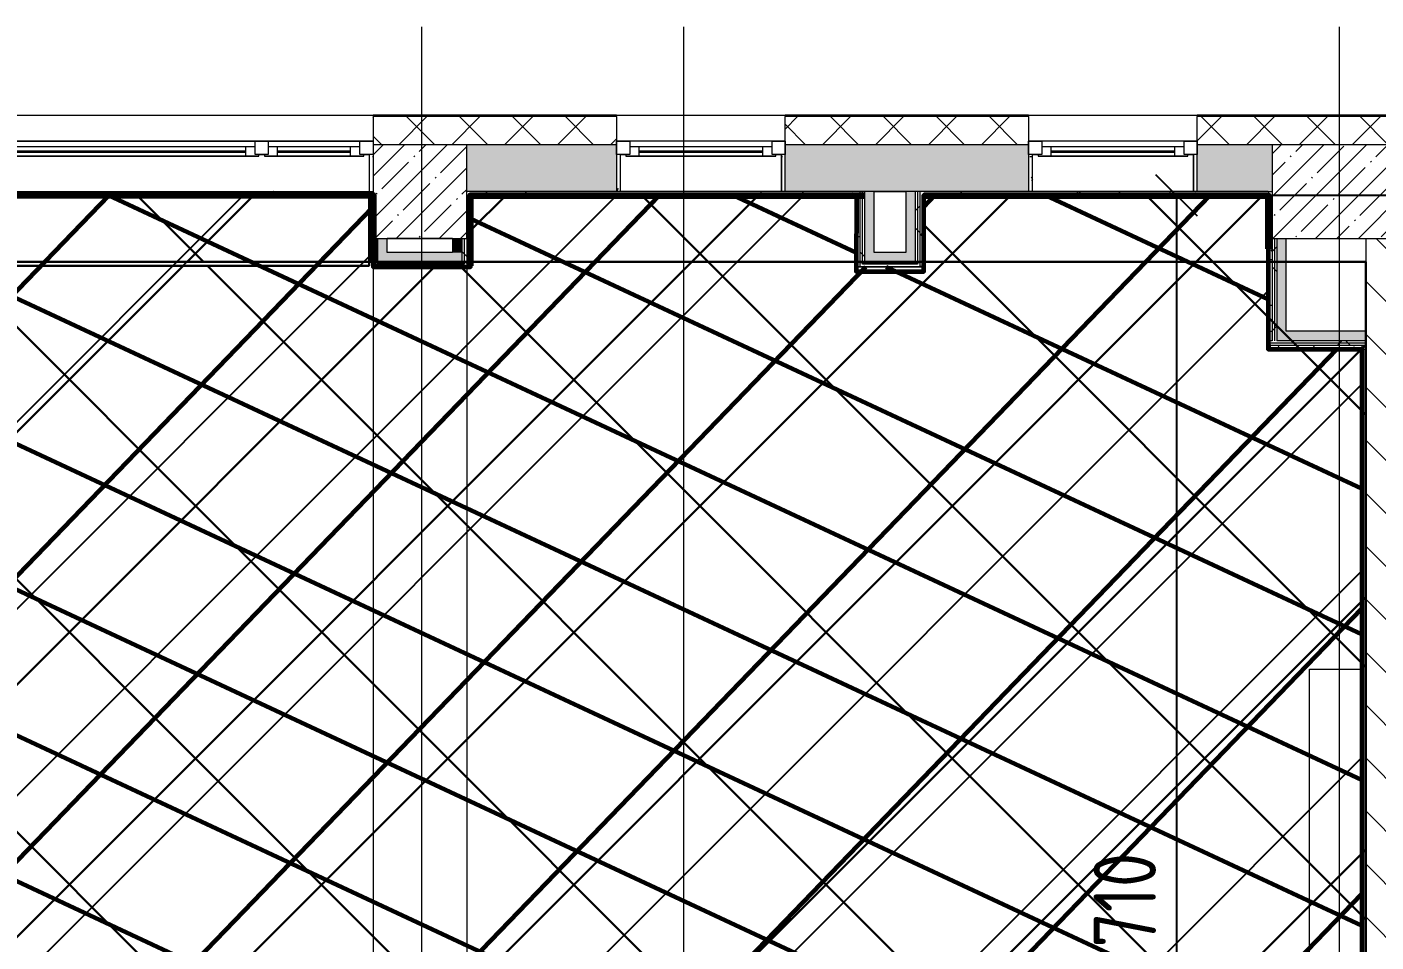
# Model space of a CAD drawing. Header units: millimetres. Extents: x -164500 to 426394, y -51911 to 102118.
# Drawn here: x 252475 to 259677, y 17143 to 22027 of the extents above; entities that cross this region are included whole.
import ezdxf

# ---------------------------------------------------------------- set-up
doc = ezdxf.new("R2010")
doc.units = ezdxf.units.MM
for name, color, linetype, lineweight in [('0) шлифовка', 5, 'Continuous', 60), ('1.4) Плинтус ПЛ-4', 6, 'Continuous', 60), ('5.2) Л-1 Линолеум', 100, 'Continuous', 30), ('5.3) Линолем обрезка', 100, 'Continuous', 30), ('7.7) Плинтус', 222, 'Continuous', 90), ('8.1) Нал пол Окт', 5, 'Continuous', 60), ('A-FLOR', 7, 'Continuous', 9), ('A-GLAZ', 7, 'Continuous', 9), ('A-GLAZ-1', 7, 'Continuous', 5), ('A-WALL', 7, 'Continuous', 5), ('I-WALL', 7, 'Continuous', 5), ('S-COLS', 7, 'Continuous', 9), ('S-COLS-1', 7, 'Continuous', 5), ('Оси', 7, 'Continuous', 9)]:
    doc.layers.add(name, color=color, linetype=linetype, lineweight=lineweight)
doc.layers.add('2) защита вин плитк', color=6, linetype='Continuous')
doc.layers.add('3.2.3) Нал-ой пол 5 вып', color=5, linetype='Continuous')
doc.layers.add('A-AREA-PATT-2', color=7, linetype='Continuous', lineweight=5, true_color=0xcde0ef, transparency=1)
doc.layers.add('A-WALL-1', color=9, linetype='Continuous', lineweight=5, true_color=0x808080)
doc.layers.add('A-WALL-FNSH-1', color=9, linetype='Continuous', lineweight=5, true_color=0x808080)
doc.styles.get("Standard").update_dxf_attribs({"font": 'ГОСТ тип А.ttf'})
doc.dimstyles.new('А3', dxfattribs={"dimtxt": 333, "dimasz": 222, "dimexe": 222, "dimexo": 111, "dimgap": 111, "dimtad": 1, "dimtoh": 1, "dimdec": 0, "dimrnd": 0.0015, "dimzin": 0, "dimdsep": 46, "dimtxsty": 'Standard', "dimblk": 'OBLIQUE', "dimcen": 0, "dimclrd": 7, "dimclre": 7, "dimclrt": 7, "dimadec": 0, "dimazin": 0, "dimtfac": 1, "dimtdec": 0, "dimtofl": 0, "dimtmove": 0, "dimatfit": 3, "dimfxl": 1, "dimtolj": 1, "dimtzin": 0, "dimarcsym": 0})
pattern_1 = [(0, (148772.123, -0.94), (243.84, 60.96), [20.117, -162.763, 20.117, -162.763, -975.36]), (0, (148772.123, -0.94), (243.84, 60.96), [-365.76, 20.117, -345.643, 20.117, -162.763, -426.72]), (0, (148772.123, -0.94), (243.84, 60.96), [-914.4, 20.117, -101.803, 20.117, -284.683]), (120, (148863.563, 29.54), (-174.71291, 180.691634), [20.117, -162.763, 20.117, -162.763, -975.36]), (120, (148863.563, 29.54), (-174.71291, 180.691634), [-365.76, 20.117, -345.643, 20.117, -162.763, -426.72]), (120, (148863.563, 29.54), (-174.71291, 180.691634), [-914.4, 20.117, -101.803, 20.117, -284.683]), (240, (148894.043, 151.46), (-69.12709, -241.651634), [20.117, -162.763, 20.117, -162.763, -975.36]), (240, (148894.043, 151.46), (-69.12709, -241.651634), [-365.76, 20.117, -345.643, 20.117, -162.763, -426.72]), (240, (148894.043, 151.46), (-69.12709, -241.651634), [-914.4, 20.117, -101.803, 20.117, -284.683])]
pattern_2 = [(45, (148772.12, -0.94), (-212.132, 212.132), []), (135, (148772.12, -0.94), (-212.132, -212.132), [])]
pattern_3 = [(45, (205553.1, 26879), (-1347.04, 1347.04), [])]

# ---------------------------------------------------------------- blocks, each defined once
blk = doc.blocks.new('120_Окно_СКБ_2Ст_Фрамуга сверху - 120_Окно_СКБ_2Ст_2300х2500_h_ ДОО-23103760-Объем проектирования 2 этажа')
at = {"layer": 'A-GLAZ'}
for p, q in [((-1150, -127), (-1150, -57)), ((-1150, -57), (-1080, -57)), ((-1080, -57), (-1080, -127)), ((520, -127), (520, -57)), ((520, -57), (590, -57)), ((590, -57), (590, -127)), ((1080, -127), (1080, -57)), ((1080, -57), (1150, -57)), ((1150, -57), (1150, -127)), ((-1080, -127), (-1150, -127)), ((-1080, -127), (-1100, -127)), ((-1100, -127), (-1100, -137)), ((-1100, -137), (540, -137)), ((540, -137), (-1100, -137)), ((520, -87), (-1080, -87)), ((-1080, -87), (-1080, -127)), ((-1030, -137), (-1030, -87)), ((470, -137), (470, -87)), ((520, -127), (520, -87)), ((590, -127), (520, -127)), ((540, -127), (520, -127)), ((540, -137), (540, -127)), ((590, -127), (570, -127)), ((570, -127), (570, -137)), ((570, -137), (1100, -137)), ((1100, -137), (570, -137)), ((1080, -87), (590, -87)), ((590, -87), (590, -127)), ((640, -137), (640, -87)), ((1030, -137), (1030, -87)), ((1080, -127), (1080, -87)), ((1150, -127), (1080, -127)), ((1100, -127), (1080, -127)), ((1100, -137), (1100, -127))]:
    blk.add_line(p, q, dxfattribs=at)
at = {"layer": 'A-GLAZ-1'}
for p, q in [((1150, -57), (-1150, -57)), ((-1080, -57), (1080, -57)), ((-1130, -127), (-1100, -127)), ((-1030, -107), (470, -107)), ((470, -117), (-1030, -117)), ((540, -127), (570, -127)), ((540, -127), (570, -127)), ((640, -107), (1030, -107)), ((1030, -117), (640, -117)), ((1100, -127), (1130, -127))]:
    blk.add_line(p, q, dxfattribs=at)
blk = doc.blocks.new('120_Окно_СКБ_1Ст - 120_Окно_СКБ_1Ст 900х2500_h_ с форточкой-V355-Объем проектирования 2 этажа')
at = {"layer": 'A-GLAZ'}
for p, q in [((-450, -127), (-450, -57)), ((-450, -57), (-380, -57)), ((-380, -57), (-380, -127)), ((380, -127), (380, -57)), ((380, -57), (450, -57)), ((450, -57), (450, -127)), ((-380, -127), (-450, -127)), ((-380, -127), (-400, -127)), ((-400, -127), (-400, -137)), ((-400, -137), (400, -137)), ((400, -137), (-400, -137)), ((380, -87), (-380, -87)), ((-380, -87), (-380, -127)), ((-330, -137), (-330, -87)), ((330, -137), (330, -87)), ((380, -127), (380, -87)), ((450, -127), (380, -127)), ((400, -127), (380, -127)), ((400, -137), (400, -127))]:
    blk.add_line(p, q, dxfattribs=at)
at = {"layer": 'A-GLAZ-1'}
for p, q in [((450, -57), (-450, -57)), ((-430, -127), (-400, -127)), ((-330, -107), (330, -107)), ((330, -117), (-330, -117)), ((400, -127), (430, -127))]:
    blk.add_line(p, q, dxfattribs=at)
blk = doc.blocks.new('BSC_Колонна _Прямоугольная - 500х500-23282986-Объем проектирования 2 этажа')
at = {"layer": 'S-COLS-1'}
h = blk.add_hatch(dxfattribs=at)
h.set_pattern_fill('FP_150', color=256, style=0, pattern_type=2)
h.set_pattern_definition([(45, (-105800, -21150), (-114.04925, 114.04925), []), (45, (-105685.95, -21150), (-114.04925, 114.04925), [201.613, -40.323, 6.706, -33.617])])
h.paths.add_polyline_path([(250, -250), (250, 250), (-250, 250), (-250, -250), (-168.7, -250)])
for p, q in [((250, 250), (-250, 250)), ((-250, 250), (-250, -250)), ((250, -250), (250, 250)), ((-250, -250), (250, -250))]:
    blk.add_line(p, q, dxfattribs=at)
blk = doc.blocks.new('BSC_Колонна _Прямоугольная - 700х500-V423-Объем проектирования 2 этажа')
at = {"layer": 'S-COLS-1'}
h = blk.add_hatch(dxfattribs=at)
h.set_pattern_fill('FP_172', color=256, style=0, pattern_type=2)
h.set_pattern_definition([(45, (-110700, -21150), (-114.04925, 114.04925), []), (45, (-110585.95, -21150), (-114.04925, 114.04925), [201.613, -40.323, 6.706, -33.617])])
h.paths.add_polyline_path([(-297, -250), (350, -250), (350, 250), (-350, 250), (-350, -250)])
for p, q in [((350, 250), (-350, 250)), ((-350, 250), (-350, -250)), ((350, -250), (350, 250)), ((-350, -250), (350, -250))]:
    blk.add_line(p, q, dxfattribs=at)
blk = doc.blocks.new('_Oblique')
at = {"color": 0, "linetype": 'ByBlock', "lineweight": -2}
blk.add_line((-0.5, -0.5), (0.5, 0.5), dxfattribs=at)
blk = doc.blocks.new('*D1714')
at = {"layer": '5.3) Линолем обрезка', "color": 7, "lineweight": -2, "transparency": 16777216}
for p, q in [((269844.1, 21128.1), (258391.2, 21128.1)), ((258613.2, 13418.1), (258613.2, 21128.1)), ((269844.1, 13418.1), (258391.2, 13418.1))]:
    blk.add_line(p, q, dxfattribs=at)
at = {"layer": 'Defpoints', "color": 0, "transparency": 16777216}
for p in [(258613.2, 21128.1), (269955.1, 21128.1), (269955.1, 13418.1)]:
    blk.add_point(p, dxfattribs=at)
at = {"layer": '5.3) Линолем обрезка', "color": 7, "lineweight": -2, "transparency": 16777216, "xscale": 222, "yscale": 222, "zscale": 222}
for p, rotation in [((258613.2, 21128.1), 90), ((258613.2, 13418.1), 270)]:
    blk.add_blockref('_Oblique', p, dxfattribs=dict(at, rotation=rotation))
at = {"layer": '5.3) Линолем обрезка', "color": 7, "transparency": 16777216, "insert": (258335.7, 17273.1), "char_height": 333, "attachment_point": 5, "rotation": 90}
blk.add_mtext('\\A1;7710', dxfattribs=at)

msp = doc.modelspace()

# ---------------------------------------------------------------- hatches: boundary and pattern name
at = {"layer": '0) шлифовка', "true_color": 0x2776bb}
h = msp.add_hatch(dxfattribs=at)
h.set_pattern_fill('ANSI31', color=152, scale=222, angle=110)
h.set_pattern_definition([(155, (205553.1, 26879), (-297.8825, -638.811), [])])
h.paths.add_polyline_path([(254321.123, 21129), (249943.123, 21129), (249943.123, 20754), (249593.123, 20754), (249593.123, 15205), (249593.123, 13921), (249893.123, 13921), (249893.123, 13557), (254301.123, 13557), (254301.123, 14011), (258323.123, 14011), (258323.123, 13631), (258611.123, 13631), (258611.123, 14011), (259601.123, 14011), (259601.123, 20309), (259101.123, 20309), (259101.123, 21129), (258722.572, 21129), (257263.123, 21129), (257263.123, 20748), (256901.123, 20748), (256901.123, 21129), (256522.572, 21129), (254843.123, 21129), (254843.123, 20748), (254321.123, 20748)])
at = {"layer": '2) защита вин плитк'}
h = msp.add_hatch(dxfattribs=at)
h.set_pattern_fill('ANSI31', color=256, scale=600)
h.set_pattern_definition(pattern_3)
h.paths.add_polyline_path([(254321.123, 21129), (249943.123, 21129), (249943.123, 20754), (249593.123, 20754), (249593.123, 15205), (249593.123, 13921), (249893.123, 13921), (249893.123, 13557), (254301.123, 13557), (254301.123, 14011), (258323.123, 14011), (258323.123, 13631), (258611.123, 13631), (258611.123, 14011), (259601.123, 14011), (259601.123, 20309), (259101.123, 20309), (259101.123, 21129), (258722.572, 21129), (257263.123, 21129), (257263.123, 20748), (256901.123, 20748), (256901.123, 21129), (256522.572, 21129), (254843.123, 21129), (254843.123, 20748), (254321.123, 20748)])
h = msp.add_hatch(dxfattribs=at)
h.set_pattern_fill('ANSI31', color=256, scale=600)
h.set_pattern_definition(pattern_3)
h.paths.add_polyline_path([(254321.123, 21129), (249943.123, 21129), (249943.123, 20754), (249593.123, 20754), (249593.123, 15205), (249593.123, 13921), (249893.123, 13921), (249893.123, 13557), (254301.123, 13557), (254301.123, 14011), (258323.123, 14011), (258323.123, 13631), (258611.123, 13631), (258611.123, 14011), (259601.123, 14011), (259601.123, 20309), (259101.123, 20309), (259101.123, 21129), (258722.572, 21129), (257263.123, 21129), (257263.123, 20748), (256901.123, 20748), (256901.123, 21129), (256522.572, 21129), (254843.123, 21129), (254843.123, 20748), (254321.123, 20748)])
at = {"layer": '3.2.3) Нал-ой пол 5 вып'}
h = msp.add_hatch(dxfattribs=at)
h.set_pattern_fill('ANSI34', color=256, scale=222)
h.set_pattern_definition([(45, (205553, 26879), (-2990.43, 2990.43), []), (45, (206550, 26879), (-2990.43, 2990.43), []), (45, (207546.7, 26879), (-2990.43, 2990.43), []), (45, (208543.6, 26879), (-2990.43, 2990.43), [])])
h.paths.add_polyline_path([(254321.123, 21129), (249943.123, 21129), (249943.123, 20754), (249593.123, 20754), (249593.123, 15205), (249593.123, 13921), (249893.123, 13921), (249893.123, 13557), (254301.123, 13557), (254301.123, 14011), (258323.123, 14011), (258323.123, 13631), (258611.123, 13631), (258611.123, 14011), (259601.123, 14011), (259601.123, 20309), (259101.123, 20309), (259101.123, 21129), (258722.572, 21129), (257263.123, 21129), (257263.123, 20748), (256901.123, 20748), (256901.123, 21129), (256522.572, 21129), (254843.123, 21129), (254843.123, 20748), (254321.123, 20748)])
at = {"layer": '5.2) Л-1 Линолеум'}
h = msp.add_hatch(dxfattribs=at)
h.set_pattern_fill('ANSI37', color=256, scale=300)
h.set_pattern_definition([(45, (205553.1, 26879), (-673.52, 673.52), []), (135, (205553.1, 26879), (-673.52, -673.52), [])])
h.paths.add_polyline_path([(249592.123, 20774.059), (259622.123, 20774.059), (259622.123, 13979.059), (249592.123, 13979.059)])
h.paths.add_polyline_path([(254843.123, 20774.059), (256902.623, 20774.059), (256902.623, 21128.059), (254843.123, 21128.059)])
h.paths.add_polyline_path([(257262.123, 20774.059), (259101.123, 20774.059), (259101.123, 21128.059), (257262.123, 21128.059)])
h.paths.add_polyline_path([(249943.123, 20753.059), (254301.34, 20753.059), (254301.34, 21139.059), (249943.123, 21139.059)])
h.paths.add_polyline_path([(254301.123, 13979.059), (249922.123, 13979.059), (249922.123, 13539.059), (254301.123, 13539.059)])
at = {"layer": '8.1) Нал пол Окт', "transparency": 33554687}
h = msp.add_hatch(dxfattribs=at)
h.set_pattern_fill('ANSI31', color=256, scale=333, angle=1)
h.set_pattern_definition([(46, (205553.1, 26879), (-760.54, 734.445), [])])
h.paths.add_polyline_path([(254321.123, 21129), (249943.123, 21129), (249943.123, 20754), (249593.123, 20754), (249593.123, 15205), (249593.123, 13921), (249893.123, 13921), (249893.123, 13557), (254301.123, 13557), (254301.123, 14011), (258323.123, 14011), (258323.123, 13631), (258611.123, 13631), (258611.123, 14011), (259601.123, 14011), (259601.123, 20309), (259101.123, 20309), (259101.123, 21129), (258722.572, 21129), (257263.123, 21129), (257263.123, 20748), (256901.123, 20748), (256901.123, 21129), (256522.572, 21129), (254843.123, 21129), (254843.123, 20748), (254321.123, 20748)])
at = {"layer": 'A-AREA-PATT-2'}
h = msp.add_hatch(color=256, dxfattribs=at)
h.paths.add_polyline_path([(254302.123, 13556.059), (254312.123, 13556.059), (254312.123, 13979.059), (254302.123, 13979.059), (254302.123, 13556.881)])
h.paths.add_polyline_path([(258616.623, 13624.559), (258616.623, 14004.559), (259596.623, 14004.559), (259596.623, 14010.059), (258611.123, 14010.059), (258611.123, 13630.059), (258323.123, 13630.059), (258323.123, 14010.059), (254302.123, 14010.059), (254302.123, 13999.059), (254312.123, 14000.599), (254312.123, 14004.559), (258302.123, 14004.559), (258302.123, 13624.559), (258611.123, 13624.559)])
h.paths.add_polyline_path([(259112.123, 20308.059), (259601.623, 20308.059), (259601.123, 20318.059), (259112.123, 20318.059)])
h.paths.add_polyline_path([(254832.601, 20748.059), (254842.123, 20748.059), (254842.123, 20758.559), (254832.123, 20758.059), (254832.123, 20748.059)])
at = {"layer": 'A-WALL'}
h = msp.add_hatch(dxfattribs=at)
h.set_pattern_fill('FP_24', color=256, style=0, pattern_type=2)
h.set_pattern_definition([(45, (148772.12, -0.94), (-141.42136, 141.42136), []), (135, (148772.12, -0.94), (-141.42136, -141.42136), [])])
h.paths.add_polyline_path([(259122.123, 21399.059), (260022.123, 21399.059), (260022.123, 21549.059), (258722.572, 21549.059), (258722.572, 21399.059)])
h.paths.add_polyline_path([(254322.34, 21399.059), (255622.572, 21399.059), (255622.572, 21549.059), (254322.34, 21549.059)])
h.paths.add_polyline_path([(257822.572, 21399.059), (257822.572, 21549.059), (256522.572, 21549.059), (256522.572, 21399.059), (257294.361, 21399.059)])
h.paths.add_polyline_path([(252022.34, 21399.059), (252022.34, 21549.059), (250822.123, 21549.059), (250822.123, 21399.059)])
h.paths.add_polyline_path([(249847.123, 21399.059), (249922.123, 21399.059), (249922.123, 21549.059), (245382.123, 21549.059), (245382.123, 21399.059), (249637.123, 21399.059)])
h.paths.add_polyline_path([(242082.123, 21399.059), (242082.123, 21549.059), (241832.123, 21549.059), (241832.123, 21399.059)])
h.paths.add_polyline_path([(266689.908, 21399.059), (268022.34, 21399.059), (268022.34, 21549.059), (266672.572, 21549.059), (266672.572, 21399.059)])
h.paths.add_polyline_path([(264521.705, 21399.059), (265772.572, 21399.059), (265772.572, 21549.059), (264372.572, 21549.059), (264372.572, 21399.059)])
h.paths.add_polyline_path([(260922.123, 21399.059), (262072.572, 21399.059), (262072.572, 21549.059), (260922.123, 21549.059)])
h.paths.add_polyline_path([(273602.123, 21399.059), (274002.123, 21399.059), (274002.123, 21549.059), (268922.34, 21549.059), (268922.34, 21399.059), (272471.783, 21399.059)])
at = {"layer": 'I-WALL'}
h = msp.add_hatch(dxfattribs=at)
h.set_pattern_fill('FP_1', color=256, style=0, pattern_type=2)
h.set_pattern_definition([(45, (148772.12, -0.94), (-114.04925, 114.04925), []), (45, (148886.17, -0.94), (-114.04925, 114.04925), [201.612, -40.322, 6.706, -33.617])])
h.paths.add_polyline_path([(259122.123, 21149.059), (259122.123, 21399.059), (258722.572, 21399.059), (258722.572, 21149.059), (259117.239, 21149.059)])
h.paths.add_polyline_path([(257294.361, 21149.059), (257822.572, 21149.059), (257822.572, 21399.059), (256522.572, 21399.059), (256522.572, 21149.059), (257242.123, 21149.059)])
h.paths.add_polyline_path([(249344.283, 21149.059), (249352.123, 21149.059), (249352.123, 21399.059), (249332.123, 21399.059), (249332.123, 21149.059)])
h.paths.add_polyline_path([(269982.123, 21149.059), (269982.123, 21399.059), (269622.123, 21399.059), (269622.123, 21149.059)])
h.paths.add_polyline_path([(249572.123, 21149.059), (249922.123, 21149.059), (249922.123, 21399.059), (249572.123, 21399.059), (249572.123, 21390.746)])
h.paths.add_polyline_path([(268022.34, 21149.059), (268022.34, 21399.059), (266672.572, 21399.059), (266672.572, 21149.059), (267412.642, 21149.059)])
h.paths.add_polyline_path([(265772.572, 21149.059), (265772.572, 21399.059), (264872.572, 21399.059), (264872.572, 21149.059), (265244.439, 21149.059)])
h.paths.add_polyline_path([(252022.34, 21149.059), (252022.34, 21399.059), (250822.123, 21399.059), (250822.123, 21149.059)])
h.paths.add_polyline_path([(260922.123, 21149.059), (262072.572, 21149.059), (262072.572, 21399.059), (260922.123, 21399.059)])
h.paths.add_polyline_path([(254822.123, 21149.059), (255622.572, 21149.059), (255622.572, 21399.059), (254822.123, 21399.059)])
h.paths.add_polyline_path([(259822.123, 21149.059), (260022.123, 21149.059), (260022.123, 21399.059), (259822.123, 21399.059), (259822.123, 21274.059)])
h = msp.add_hatch(dxfattribs=at)
h.set_pattern_fill('FP_191', color=256, style=0, pattern_type=2)
h.set_pattern_definition(pattern_1)
h.paths.add_polyline_path([(254302.34, 21149.059), (254322.123, 21149.059), (254322.123, 21347.059), (254302.34, 21347.059)])
h = msp.add_hatch(dxfattribs=at)
h.set_pattern_fill('FP_191', color=256, style=0, pattern_type=2)
h.set_pattern_definition(pattern_1)
h.paths.add_polyline_path([(255622.572, 21149.059), (255642.572, 21149.059), (255642.572, 21347.059), (255622.572, 21347.059), (255622.572, 21295.212)])
h = msp.add_hatch(dxfattribs=at)
h.set_pattern_fill('FP_191', color=256, style=0, pattern_type=2)
h.set_pattern_definition(pattern_1)
h.paths.add_polyline_path([(256522.572, 21149.059), (256522.572, 21347.059), (256502.572, 21347.059), (256502.572, 21149.059)])
h = msp.add_hatch(dxfattribs=at)
h.set_pattern_fill('FP_191', color=256, style=0, pattern_type=2)
h.set_pattern_definition(pattern_1)
h.paths.add_polyline_path([(257822.572, 21149.059), (257842.572, 21149.059), (257842.572, 21347.059), (257822.572, 21347.059), (257822.572, 21196.483)])
h = msp.add_hatch(dxfattribs=at)
h.set_pattern_fill('FP_191', color=256, style=0, pattern_type=2)
h.set_pattern_definition(pattern_1)
h.paths.add_polyline_path([(258722.572, 21149.059), (258722.572, 21347.059), (258702.572, 21347.059), (258702.572, 21149.059)])
h = msp.add_hatch(dxfattribs=at)
h.set_pattern_fill('FP_191', color=256, style=0, pattern_type=2)
h.set_pattern_definition(pattern_1)
h.paths.add_polyline_path([(254321.123, 21129.059), (254322.123, 21149.059), (249922.123, 21149.059), (249943.123, 21129.059), (254102.123, 21129.059)])
h.paths.add_polyline_path([(249942.123, 21129.059), (249922.123, 21149.059), (249922.123, 21129.059)])
h = msp.add_hatch(dxfattribs=at)
h.set_pattern_fill('FP_191', color=256, style=0, pattern_type=2)
h.set_pattern_definition(pattern_1)
h.paths.add_polyline_path([(254822.123, 21149.059), (254843.123, 21129.059), (256922.123, 21129.059), (256922.123, 21149.059), (255126.158, 21149.059)])
h.paths.add_polyline_path([(254822.123, 21129.059), (254842.123, 21129.059), (254822.123, 21149.059), (254822.123, 21142.645)])
h = msp.add_hatch(dxfattribs=at)
h.set_pattern_fill('FP_191', color=256, style=0, pattern_type=2)
h.set_pattern_definition(pattern_1)
h.paths.add_polyline_path([(254832.123, 20748.059), (254842.123, 20748.059), (254842.123, 21129.059), (254822.123, 21129.059), (254822.123, 20748.059)])
h = msp.add_hatch(dxfattribs=at)
h.set_pattern_fill('FP_191', color=256, style=0, pattern_type=2)
h.set_pattern_definition(pattern_1)
h.paths.add_polyline_path([(256902.123, 20768.059), (256922.123, 20768.059), (256922.123, 21129.059), (256902.123, 21129.059), (256902.123, 21104.599)])
h = msp.add_hatch(dxfattribs=at)
h.set_pattern_fill('FP_192', color=256, style=0, pattern_type=2)
h.set_pattern_definition(pattern_2)
h.paths.add_polyline_path([(256934.623, 20768.059), (256934.623, 21149.059), (256922.123, 21149.059), (256922.123, 20768.059), (256934.382, 20768.059)])
h = msp.add_hatch(dxfattribs=at)
h.set_pattern_fill('FP_192', color=256, style=0, pattern_type=2)
h.set_pattern_definition(pattern_2)
h.paths.add_polyline_path([(256934.623, 20768.059), (256947.123, 20768.059), (256947.123, 21149.059), (256934.623, 21149.059), (256934.623, 20823.059)])
for points in [[(256947.123, 20773.059), (256997.123, 20773.059), (256997.123, 21149.059), (256947.123, 21149.059), (256947.123, 21104.599)], [(257167.123, 20823.059), (257217.123, 20823.059), (257217.123, 21149.059), (257167.123, 21149.059), (257167.123, 21104.599)], [(254347.123, 20773.059), (254397.123, 20773.059), (254397.123, 20899.059), (254347.123, 20899.059), (254347.123, 20823.059)], [(254797.123, 20823.059), (254797.123, 20899.059), (254747.123, 20899.059), (254747.123, 20823.059)], [(259147.123, 20403.059), (259197.123, 20403.059), (259197.123, 20899.059), (259147.123, 20899.059), (259147.123, 20674.825)], [(254797.123, 20773.059), (254797.123, 20823.059), (254397.123, 20823.059), (254397.123, 20773.059), (254403.423, 20773.059)], [(256997.123, 20773.059), (257217.123, 20773.059), (257217.123, 20823.059), (256997.123, 20823.059)]]:
    msp.add_hatch(color=256, dxfattribs=at).paths.add_polyline_path(points)
h = msp.add_hatch(dxfattribs=at)
h.set_pattern_fill('FP_192', color=256, style=0, pattern_type=2)
h.set_pattern_definition(pattern_2)
h.paths.add_polyline_path([(257227.706, 20773.059), (257229.623, 20773.059), (257229.623, 21149.059), (257217.123, 21149.059), (257217.123, 20773.059)])
h = msp.add_hatch(dxfattribs=at)
h.set_pattern_fill('FP_192', color=256, style=0, pattern_type=2)
h.set_pattern_definition(pattern_2)
h.paths.add_polyline_path([(257242.123, 20768.059), (257242.123, 21149.059), (257229.623, 21149.059), (257229.623, 20768.059), (257237.123, 20768.059)])
h = msp.add_hatch(dxfattribs=at)
h.set_pattern_fill('FP_191', color=256, style=0, pattern_type=2)
h.set_pattern_definition(pattern_1)
h.paths.add_polyline_path([(259060.848, 21129.059), (259102.123, 21129.059), (259101.123, 21149.059), (257242.123, 21149.059), (257242.123, 21129.059), (258722.572, 21129.059)])
h = msp.add_hatch(dxfattribs=at)
h.set_pattern_fill('FP_191', color=256, style=0, pattern_type=2)
h.set_pattern_definition(pattern_1)
h.paths.add_polyline_path([(257242.123, 20748.059), (257262.123, 20748.059), (257262.123, 21129.059), (257242.123, 21129.059), (257242.123, 20760.559)])
h = msp.add_hatch(dxfattribs=at)
h.set_pattern_fill('FP_191', color=256, style=0, pattern_type=2)
h.set_pattern_definition(pattern_1)
h.paths.add_polyline_path([(259113.131, 20403.059), (259122.123, 20403.059), (259122.123, 21149.059), (259102.123, 21128.059), (259102.123, 20403.059)])
h.paths.add_polyline_path([(259102.123, 21129.059), (259122.123, 21149.059), (259102.123, 21149.059), (259102.123, 21143.698)])
h = msp.add_hatch(dxfattribs=at)
h.set_pattern_fill('FP_191', color=256, style=0, pattern_type=2)
h.set_pattern_definition(pattern_1)
h.paths.add_polyline_path([(254342.123, 20768.059), (254342.123, 20899.059), (254322.123, 20899.059), (254322.123, 20768.059)])
h = msp.add_hatch(dxfattribs=at)
h.set_pattern_fill('FP_192', color=256, style=0, pattern_type=2)
h.set_pattern_definition(pattern_2)
h.paths.add_polyline_path([(254334.623, 20760.559), (254342.123, 20768.059), (254334.623, 20768.059)])
h.paths.add_polyline_path([(254342.123, 20768.059), (254347.123, 20768.059), (254347.123, 20899.059), (254342.123, 20899.059), (254342.123, 20773.059)])
h = msp.add_hatch(dxfattribs=at)
h.set_pattern_fill('FP_192', color=256, style=0, pattern_type=2)
h.set_pattern_definition(pattern_2)
h.paths.add_polyline_path([(254797.123, 20773.059), (254809.623, 20773.449), (254809.623, 20899.059), (254797.123, 20899.059), (254797.123, 20823.059)])
h = msp.add_hatch(dxfattribs=at)
h.set_pattern_fill('FP_192', color=256, style=0, pattern_type=2)
h.set_pattern_definition(pattern_2)
h.paths.add_polyline_path([(254822.123, 20768.059), (254822.123, 20899.059), (254809.623, 20899.059), (254809.623, 20768.059), (254817.123, 20768.059)])
h = msp.add_hatch(dxfattribs=at)
h.set_pattern_fill('FP_192', color=256, style=0, pattern_type=2)
h.set_pattern_definition(pattern_2)
h.paths.add_polyline_path([(259122.123, 20353.059), (259134.623, 20353.059), (259134.623, 20899.059), (259122.123, 20899.059), (259122.123, 20403.059)])
h = msp.add_hatch(dxfattribs=at)
h.set_pattern_fill('FP_192', color=256, style=0, pattern_type=2)
h.set_pattern_definition(pattern_2)
h.paths.add_polyline_path([(259147.123, 20353.059), (259147.123, 20899.059), (259134.623, 20899.059), (259134.623, 20353.059)])
h = msp.add_hatch(dxfattribs=at)
h.set_pattern_fill('FP_23', color=256, style=0, pattern_type=2)
h.set_pattern_definition([(135, (148772.12, -0.94), (-141.42136, -141.42136), [])])
h.paths.add_polyline_path([(259822.123, 13899.059), (259822.123, 20899.059), (259622.123, 20899.059), (259622.123, 13899.059)])
h = msp.add_hatch(dxfattribs=at)
h.set_pattern_fill('FP_191', color=256, style=0, pattern_type=2)
h.set_pattern_definition(pattern_1)
h.paths.add_polyline_path([(254822.123, 20748.059), (254822.123, 20768.059), (254342.123, 20768.059), (254322.123, 20748.059), (254811.338, 20748.059)])
h = msp.add_hatch(dxfattribs=at)
h.set_pattern_fill('FP_192', color=256, style=0, pattern_type=2)
h.set_pattern_definition(pattern_2)
h.paths.add_polyline_path([(254747.123, 20768.059), (254809.623, 20768.059), (254809.623, 20773.059), (254347.123, 20773.059), (254347.123, 20768.059), (254637.123, 20768.059)])
h = msp.add_hatch(dxfattribs=at)
h.set_pattern_fill('FP_192', color=256, style=0, pattern_type=2)
h.set_pattern_definition(pattern_2)
h.paths.add_polyline_path([(256980.123, 20768.059), (257229.623, 20768.059), (257229.623, 20773.059), (256947.123, 20773.059), (256947.123, 20768.059), (256977.123, 20768.059)])
h = msp.add_hatch(color=256, dxfattribs=at)
h.paths.add_polyline_path([(259601.123, 20353.059), (259622.123, 20353.059), (259622.123, 20403.059), (259147.123, 20403.059), (259147.123, 20353.059), (259462.564, 20353.059)])
h.paths.add_polyline_path([(259106.877, 20353.059), (259122.123, 20353.059), (259122.123, 20403.059), (259102.123, 20403.059), (259102.123, 20353.059)])
h = msp.add_hatch(dxfattribs=at)
h.set_pattern_fill('FP_192', color=256, style=0, pattern_type=2)
h.set_pattern_definition(pattern_2)
h.paths.add_polyline_path([(259462.564, 20340.559), (259622.123, 20340.559), (259622.123, 20353.059), (259102.123, 20353.059), (259102.123, 20340.559), (259197.123, 20340.559)])
h = msp.add_hatch(dxfattribs=at)
h.set_pattern_fill('FP_192', color=256, style=0, pattern_type=2)
h.set_pattern_definition(pattern_2)
h.paths.add_polyline_path([(259112.123, 20328.059), (259622.123, 20328.059), (259622.123, 20340.559), (259102.123, 20340.559), (259103.75, 20328.059)])
h = msp.add_hatch(dxfattribs=at)
h.set_pattern_fill('FP_191', color=256, style=0, pattern_type=2)
h.set_pattern_definition(pattern_1)
h.paths.add_polyline_path([(259601.123, 20308.059), (259603.076, 20308.059), (259622.123, 20328.059), (259112.123, 20328.059), (259112.123, 20308.059), (259462.564, 20308.059)])
h = msp.add_hatch(dxfattribs=at)
h.set_pattern_fill('FP_191', color=256, style=0, pattern_type=2)
h.set_pattern_definition(pattern_1)
h.paths.add_polyline_path([(259622.123, 13979.059), (259622.123, 20328.059), (259602.123, 20307.059), (259602.123, 13979.059)])

# ---------------------------------------------------------------- linework, layer by layer
at = {"layer": '1.4) Плинтус ПЛ-4'}
for points in [[(258722.572, 21128.059), (259101.123, 21128.059), (259101.123, 20307.059), (259601.123, 20307.059), (259602.123, 14000.059), (258611.123, 14011), (258611.123, 13631), (258323.123, 13631), (258323.123, 14010.059), (254301.123, 14010.059), (254301.123, 13557)], [(254322.123, 21128.059), (254322.123, 20747.059), (254843.123, 20747.059), (254843.123, 21128.059), (255642.572, 21128.059)], [(256495.792, 21128.059), (256902.623, 21128.059), (256901.123, 20721.583), (257263.123, 20721.583), (257263.123, 21130), (257822.572, 21128.059)]]:
    msp.add_lwpolyline(points, dxfattribs=at)
at = {"layer": '5.2) Л-1 Линолеум'}
for points in [[(249943.123, 20753.059), (254301.34, 20753.059), (254301.34, 21139.059), (249943.123, 21139.059)], [(254843.123, 20774.059), (256902.623, 20774.059), (256902.623, 21128.059), (254843.123, 21128.059)], [(257262.123, 20774.059), (259101.123, 20774.059), (259101.123, 21128.059), (257262.123, 21128.059)], [(249592.123, 20774.059), (259622.123, 20774.059), (259622.123, 13979.059), (249592.123, 13979.059)]]:
    msp.add_lwpolyline(points, close=True, dxfattribs=at)
at = {"layer": '7.7) Плинтус'}
for points in [[(249943.123, 20753.059), (249943.123, 21128.059), (254322.123, 21129.059), (254322.123, 20768.059)], [(254842.123, 20753.309), (254843.123, 21128.059), (256947.123, 21128.059)], [(257263.123, 21128.059), (259101.123, 21128.059), (259101.123, 20843.376)]]:
    msp.add_lwpolyline(points, dxfattribs=at)
at = {"layer": 'A-FLOR'}
for p, q in [((254322.123, 21140), (254322.123, 14010.945)), ((254322.123, 21139.059), (254322.123, 14010.004)), ((254843.123, 21130), (256901.123, 21130)), ((254843.123, 21129.059), (256901.123, 21129.059)), ((256901.123, 21130), (256901.123, 20748)), ((256901.123, 21129.059), (256901.123, 20747.059)), ((256997.123, 21150), (257167.123, 21150)), ((256997.123, 21149.059), (257167.123, 21149.059)), ((257263.123, 20748), (257263.123, 21130)), ((257263.123, 21130), (259101.123, 21130)), ((257263.123, 20747.059), (257263.123, 21129.059)), ((257263.123, 21129.059), (259101.123, 21129.059)), ((259101.123, 21130), (259101.123, 20308)), ((259101.123, 21129.059), (259101.123, 20307.059)), ((254397.123, 20900), (254747.123, 20900)), ((254397.123, 20899.059), (254747.123, 20899.059)), ((254322.123, 20749), (254822.123, 20749)), ((254322.123, 20748.059), (254822.123, 20748.059)), ((254822.123, 20749), (254822.123, 14011)), ((254822.123, 20748.059), (254822.123, 14010.059)), ((256901.123, 20748), (257263.123, 20748)), ((256901.123, 20747.059), (257263.123, 20747.059)), ((259101.123, 20308), (259601.123, 20308)), ((259101.123, 20307.059), (259601.123, 20307.059)), ((259601.123, 20308), (259601.123, 14011)), ((259601.123, 20307.059), (259601.123, 14010.059)), ((259322.123, 14011), (259322.123, 18600)), ((259322.123, 18600), (259601.123, 18600)), ((259322.123, 14010.059), (259322.123, 18599.059)), ((259322.123, 18599.059), (259601.123, 18599.059))]:
    msp.add_line(p, q, dxfattribs=at)
at = {"layer": 'A-WALL'}
for p, q in [((252022.34, 21557.059), (254322.34, 21557.059)), ((255622.572, 21552.059), (254322.34, 21552.059)), ((255622.572, 21549.059), (254322.34, 21549.059)), ((255622.572, 21557.059), (256522.572, 21557.059)), ((257822.572, 21552.059), (256522.572, 21552.059)), ((257822.572, 21549.059), (256522.572, 21549.059)), ((257822.572, 21557.059), (258722.572, 21557.059)), ((260022.123, 21552.059), (258722.572, 21552.059)), ((260022.123, 21549.059), (258722.572, 21549.059)), ((255622.572, 21399.059), (254822.123, 21399.059)), ((257822.572, 21399.059), (256522.572, 21399.059)), ((259122.123, 21399.059), (258722.572, 21399.059)), ((254842.123, 21128.059), (254842.123, 21129.059)), ((254842.123, 21129.059), (254843.123, 21129.059)), ((256934.623, 20760.559), (256934.623, 21149.059)), ((256947.123, 20773.059), (256947.123, 21149.059)), ((257217.123, 21149.059), (257217.123, 20773.059)), ((257229.623, 21149.059), (257229.623, 20760.559)), ((259102.123, 21149.059), (259122.123, 21149.059)), ((254334.623, 20760.559), (254334.623, 20899.059)), ((254347.123, 20773.059), (254347.123, 20899.059)), ((254797.123, 20899.059), (254797.123, 20773.059)), ((254809.623, 20899.059), (254809.623, 20760.559)), ((259134.623, 20899.059), (259134.623, 20353.059)), ((259147.123, 20899.059), (259147.123, 20353.059)), ((254809.623, 20760.559), (254334.623, 20760.559)), ((254797.123, 20773.059), (254347.123, 20773.059)), ((254842.123, 20758.559), (254842.123, 20748.059)), ((257229.623, 20760.559), (256934.623, 20760.559)), ((257217.123, 20773.059), (256947.123, 20773.059)), ((259102.123, 20403.059), (259122.123, 20403.059)), ((259122.123, 20353.059), (259102.123, 20353.059)), ((259622.123, 20340.559), (259102.123, 20340.559)), ((259622.123, 20353.059), (259147.123, 20353.059))]:
    msp.add_line(p, q, dxfattribs=at)
at = {"layer": 'A-WALL-1'}
for p, q in [((254322.34, 21549.059), (254322.34, 21399.059)), ((255622.572, 21549.059), (255622.572, 21149.059)), ((256522.572, 21149.059), (256522.572, 21549.059)), ((257822.572, 21549.059), (257822.572, 21149.059)), ((258722.572, 21149.059), (258722.572, 21549.059)), ((254322.123, 21347.059), (254302.34, 21347.059)), ((254302.34, 21347.059), (254302.34, 21139.059)), ((255642.572, 21347.059), (255622.572, 21347.059)), ((255642.572, 21149.059), (255642.572, 21347.059)), ((256522.572, 21347.059), (256502.572, 21347.059)), ((256502.572, 21347.059), (256502.572, 21149.059)), ((257842.572, 21347.059), (257822.572, 21347.059)), ((257842.572, 21149.059), (257842.572, 21347.059)), ((258722.572, 21347.059), (258702.572, 21347.059)), ((258702.572, 21347.059), (258702.572, 21149.059)), ((249572.123, 21149.059), (254322.123, 21149.059)), ((249942.123, 21129.059), (254322.123, 21129.059)), ((254302.34, 21139.059), (254322.123, 21139.059)), ((259102.123, 21149.059), (254822.123, 21149.059)), ((256901.123, 21129.059), (256902.123, 21129.059)), ((256902.123, 21129.059), (256902.123, 21128.059)), ((256922.123, 20748.059), (256922.123, 21149.059)), ((256997.123, 20823.059), (256997.123, 21149.059)), ((257167.123, 21149.059), (257167.123, 20823.059)), ((257242.123, 21149.059), (257242.123, 20748.059)), ((257262.123, 21129.059), (257262.123, 21129.059)), ((257262.123, 21128.059), (257262.123, 21129.059)), ((259102.123, 21129.059), (259102.123, 21128.059)), ((254342.123, 20768.059), (254342.123, 20899.059)), ((254397.123, 20823.059), (254397.123, 20899.059)), ((254747.123, 20899.059), (254747.123, 20823.059)), ((254822.123, 20899.059), (254822.123, 20748.059)), ((259122.123, 20899.059), (259122.123, 20353.059)), ((259197.123, 20403.059), (259197.123, 20899.059)), ((259622.123, 20899.059), (259622.123, 13899.059)), ((254747.123, 20823.059), (254397.123, 20823.059)), ((257167.123, 20823.059), (256997.123, 20823.059)), ((254822.123, 20768.059), (254342.123, 20768.059)), ((254822.123, 20748.059), (254842.123, 20748.059)), ((256902.123, 20748.059), (257242.123, 20748.059)), ((257242.123, 20768.059), (256922.123, 20768.059)), ((259622.123, 20403.059), (259197.123, 20403.059)), ((259622.123, 20328.059), (259102.123, 20328.059)), ((259112.123, 20328.059), (259112.123, 20308.059)), ((259602.123, 20328.059), (259602.123, 13999.059)), ((259602.123, 20308.059), (259622.123, 20308.059))]:
    msp.add_line(p, q, dxfattribs=at)
at = {"layer": 'A-WALL-FNSH-1'}
for p, q in [((255622.572, 21557.059), (254322.34, 21557.059)), ((254322.34, 21557.059), (254322.34, 21549.059)), ((255622.572, 21549.059), (255622.572, 21557.059)), ((257822.572, 21557.059), (256522.572, 21557.059)), ((256522.572, 21557.059), (256522.572, 21549.059)), ((257822.572, 21549.059), (257822.572, 21557.059)), ((260022.123, 21557.059), (258722.572, 21557.059)), ((258722.572, 21557.059), (258722.572, 21549.059)), ((254302.34, 21347.059), (254301.34, 21347.059)), ((254301.34, 21347.059), (254301.34, 21139.059)), ((255643.572, 21347.059), (255642.572, 21347.059)), ((255643.572, 21149.059), (255643.572, 21347.059)), ((256502.572, 21347.059), (256501.572, 21347.059)), ((256501.572, 21347.059), (256501.572, 21149.059)), ((257843.572, 21347.059), (257842.572, 21347.059)), ((257843.572, 21149.059), (257843.572, 21347.059)), ((258702.572, 21347.059), (258701.572, 21347.059)), ((258701.572, 21347.059), (258701.572, 21149.059)), ((254301.34, 21139.059), (254302.34, 21139.059)), ((254321.123, 21129.059), (254321.123, 20747.059)), ((254842.123, 21128.059), (255622.572, 21128.059)), ((254842.123, 21128.059), (254842.123, 20758.559)), ((254843.123, 20758.559), (254843.123, 21128.059)), ((255622.572, 21128.059), (255622.572, 21129.059)), ((256522.572, 21129.059), (256522.572, 21128.059)), ((256522.572, 21128.059), (256901.123, 21128.059)), ((256902.623, 21129.059), (256902.123, 21129.059)), ((256902.123, 21128.059), (256902.623, 21128.059)), ((256902.123, 20748.059), (256902.123, 21128.059)), ((256902.623, 21128.059), (256902.623, 21129.059)), ((257263.123, 21129.059), (257262.123, 21129.059)), ((257262.123, 21129.059), (257262.123, 21128.059)), ((257262.123, 21128.059), (257262.123, 20748.059)), ((257263.123, 21128.059), (257822.572, 21128.059)), ((257822.572, 21128.059), (257822.572, 21129.059)), ((258722.572, 21129.059), (258722.572, 21128.059)), ((258722.572, 21128.059), (259101.123, 21128.059)), ((259102.123, 21129.059), (259101.123, 21129.059)), ((259102.123, 20308.059), (259102.123, 21128.059)), ((254842.123, 20878.559), (254843.123, 20878.559)), ((254321.123, 20747.059), (254842.123, 20747.059)), ((254842.123, 20758.559), (254843.123, 20758.559)), ((254842.123, 20747.059), (254842.123, 20748.059)), ((257262.123, 20748.059), (257242.123, 20748.059)), ((259602.123, 20308.059), (259102.123, 20308.059)), ((259601.123, 20308.059), (259601.123, 14000.059)), ((259601.123, 20307.059), (259602.123, 20307.059)), ((259602.123, 14000.059), (259602.123, 20308.059))]:
    msp.add_line(p, q, dxfattribs=at)
at = {"layer": 'I-WALL'}
for p, q in [((254322.123, 21128.059), (252022.34, 21128.059)), ((256522.572, 21128.059), (255622.572, 21128.059)), ((258722.572, 21128.059), (257822.572, 21128.059))]:
    msp.add_line(p, q, dxfattribs=at)
at = {"layer": 'Оси'}
for points in [[(254582.123, -1907.2), (254582.123, 3092.8), (254582.123, 17027.345), (254582.123, 22027.345)], [(255982.123, -1907.2), (255982.123, 3092.8), (255982.123, 17027.345), (255982.123, 22027.345)], [(259482.123, -1907.2), (259482.123, 3092.8), (259482.123, 17027.345), (259482.123, 22027.345)]]:
    msp.add_lwpolyline(points, dxfattribs=at)

# ---------------------------------------------------------------- block references
at = {"layer": 'A-GLAZ', "color": 3}
for name, p in [('120_Окно_СКБ_2Ст_Фрамуга сверху - 120_Окно_СКБ_2Ст_2300х2500_h_ ДОО-23103760-Объем проектирования 2 этажа', (253172.34, 21474.059)), ('120_Окно_СКБ_1Ст - 120_Окно_СКБ_1Ст 900х2500_h_ с форточкой-V355-Объем проектирования 2 этажа', (256072.572, 21474.059)), ('120_Окно_СКБ_1Ст - 120_Окно_СКБ_1Ст 900х2500_h_ с форточкой-V355-Объем проектирования 2 этажа', (258272.572, 21474.059))]:
    msp.add_blockref(name, p, dxfattribs=at)
at = {"layer": 'S-COLS'}
for name, p in [('BSC_Колонна _Прямоугольная - 500х500-23282986-Объем проектирования 2 этажа', (254572.123, 21149.059)), ('BSC_Колонна _Прямоугольная - 700х500-V423-Объем проектирования 2 этажа', (259472.123, 21149.059))]:
    msp.add_blockref(name, p, dxfattribs=at)

# ---------------------------------------------------------------- dimensions: what is measured, and where the dimension line sits
at = {"layer": '5.3) Линолем обрезка'}
dim = msp.add_linear_dim(base=(258613.24, 21128.059), p1=(269955.123, 13418.059), p2=(269955.123, 21128.059), angle=90, dimstyle='А3', dxfattribs=at)
dim.commit()
dim.dimension.update_dxf_attribs({"geometry": '*D1714', "text_midpoint": (258335.74, 17273.059)})

doc.saveas('drawing.dxf')
